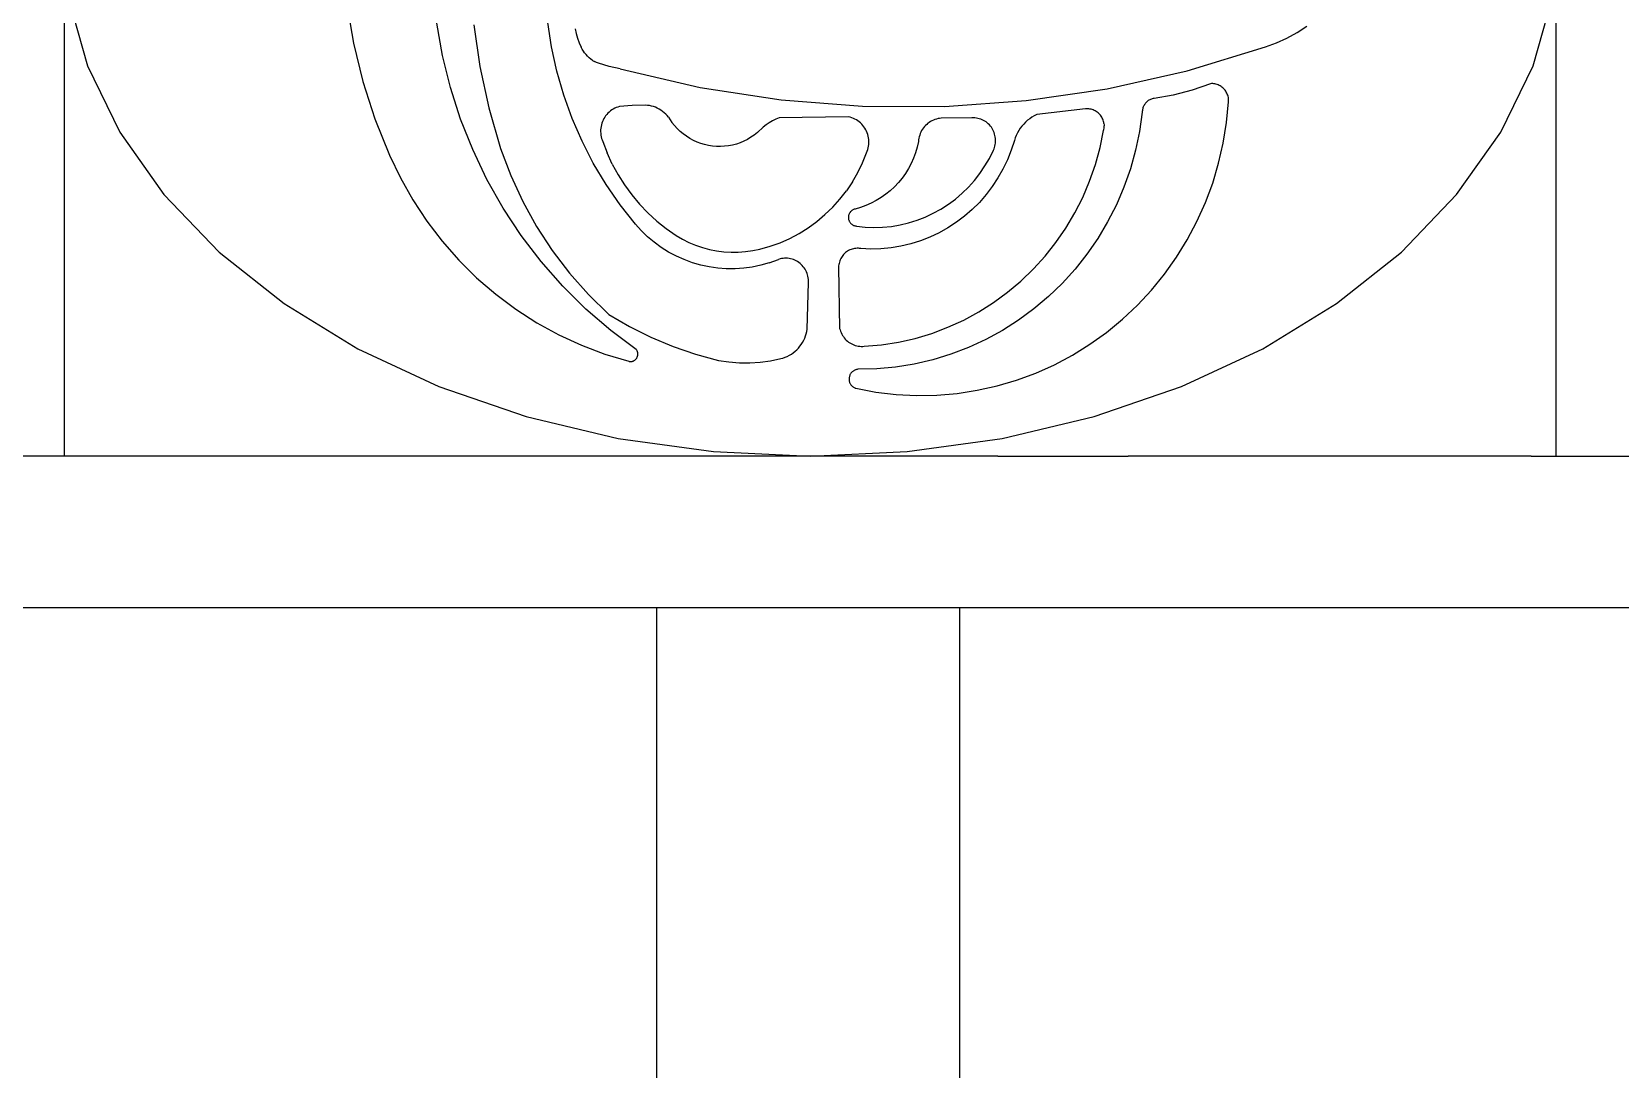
# Model space of a CAD drawing. Extents: x 396092 to 455492, y 17293 to 132793.
# Drawn here: x 405050 to 405259.7, y 46164.8 to 46301.8 of the extents above; entities that cross this region are included whole.
import ezdxf

# ---------------------------------------------------------------- set-up
doc = ezdxf.new("R2010")
doc.units = 0
doc.header["$LTSCALE"] = 1000
doc.header["$MEASUREMENT"] = 0
doc.layers.add('MU', color=34, linetype='Continuous')

msp = doc.modelspace()

# ---------------------------------------------------------------- linework, layer by layer
at = {"layer": 'MU', "color": 37}
for p, q in [((405054.71, 46306.44), (405057.32, 46297.3)), ((405091.53, 46305.37), (405092.43, 46300.26)), ((405248.15, 46297.3), (405250.76, 46306.44)), ((405104.2, 46298.64), (405103.45, 46302.94)), ((405108.31, 46302.71), (405109.11, 46297.18)), ((405118.58, 46299.78), (405118.09, 46303.02)), ((405121.69, 46302.17), (405121.83, 46301.54)), ((405121.83, 46301.54), (405122.01, 46300.93)), ((405122.01, 46300.93), (405122.23, 46300.33)), ((405214.28, 46300.32), (405215.66, 46300.96)), ((405215.66, 46300.96), (405217, 46301.7)), ((405217, 46301.7), (405218.29, 46302.54)), ((405092.43, 46300.26), (405093.68, 46295.23)), ((405105.24, 46294.41), (405104.2, 46298.64)), ((405119.28, 46296.57), (405118.58, 46299.78)), ((405122.23, 46300.33), (405122.49, 46299.75)), ((405122.63, 46299.49), (405122.49, 46299.75)), ((405122.78, 46299.24), (405122.63, 46299.49)), ((405122.94, 46299), (405122.78, 46299.24)), ((405123.13, 46298.77), (405122.94, 46299)), ((405123.33, 46298.56), (405123.13, 46298.77)), ((405123.54, 46298.36), (405123.33, 46298.56)), ((405202.49, 46296.63), (405212.85, 46299.78)), ((405212.85, 46299.78), (405214.28, 46300.32)), ((405057.32, 46297.3), (405061.58, 46288.54)), ((405109.11, 46297.18), (405110.29, 46291.73)), ((405120.19, 46293.42), (405119.28, 46296.57)), ((405123.76, 46298.18), (405123.54, 46298.36)), ((405124, 46298.01), (405123.76, 46298.18)), ((405124, 46298.01), (405124.25, 46297.87)), ((405124.51, 46297.74), (405124.25, 46297.87)), ((405124.77, 46297.63), (405124.51, 46297.74)), ((405126.19, 46297.18), (405124.77, 46297.63)), ((405127.64, 46296.87), (405126.19, 46297.18)), ((405127.64, 46296.87), (405138.18, 46294.44)), ((405191.94, 46294.26), (405202.49, 46296.63)), ((405243.89, 46288.54), (405248.15, 46297.3)), ((405093.68, 46295.23), (405095.26, 46290.3)), ((405106.56, 46290.26), (405105.24, 46294.41)), ((405138.18, 46294.44), (405148.87, 46292.8)), ((405181.24, 46292.69), (405191.94, 46294.26)), ((405205.57, 46294.93), (405203.14, 46294.06)), ((405205.71, 46294.94), (405205.57, 46294.93)), ((405205.86, 46294.94), (405205.71, 46294.94)), ((405206.01, 46294.92), (405205.86, 46294.94)), ((405206.15, 46294.9), (405206.01, 46294.92)), ((405206.29, 46294.87), (405206.15, 46294.9)), ((405206.44, 46294.83), (405206.29, 46294.87)), ((405206.57, 46294.77), (405206.44, 46294.83)), ((405206.71, 46294.71), (405206.57, 46294.77)), ((405206.84, 46294.64), (405206.71, 46294.71)), ((405206.96, 46294.57), (405206.84, 46294.64)), ((405207.08, 46294.48), (405206.96, 46294.57)), ((405207.2, 46294.39), (405207.08, 46294.48)), ((405207.3, 46294.29), (405207.2, 46294.39)), ((405207.4, 46294.18), (405207.3, 46294.29)), ((405207.5, 46294.06), (405207.4, 46294.18)), ((405121.3, 46290.33), (405120.19, 46293.42)), ((405148.87, 46292.8), (405159.65, 46291.96)), ((405170.46, 46291.92), (405181.24, 46292.69)), ((405196.86, 46292.18), (405196.8, 46292.07)), ((405196.93, 46292.27), (405196.86, 46292.18)), ((405197, 46292.37), (405196.93, 46292.27)), ((405197.08, 46292.46), (405197, 46292.37)), ((405197.17, 46292.54), (405197.08, 46292.46)), ((405197.26, 46292.62), (405197.17, 46292.54)), ((405197.35, 46292.69), (405197.26, 46292.62)), ((405197.45, 46292.75), (405197.35, 46292.69)), ((405197.56, 46292.81), (405197.45, 46292.75)), ((405197.67, 46292.85), (405197.56, 46292.81)), ((405197.78, 46292.9), (405197.67, 46292.85)), ((405197.89, 46292.93), (405197.78, 46292.9)), ((405198, 46292.96), (405197.89, 46292.93)), ((405198.12, 46292.98), (405198, 46292.96)), ((405200.66, 46293.41), (405198.12, 46292.98)), ((405203.14, 46294.06), (405200.66, 46293.41)), ((405207.58, 46293.94), (405207.5, 46294.06)), ((405207.66, 46293.82), (405207.58, 46293.94)), ((405207.73, 46293.68), (405207.66, 46293.82)), ((405207.7, 46289.79), (405207.97, 46292.53)), ((405207.79, 46293.55), (405207.73, 46293.68)), ((405207.85, 46293.41), (405207.79, 46293.55)), ((405207.89, 46293.27), (405207.85, 46293.41)), ((405207.93, 46293.12), (405207.89, 46293.27)), ((405207.95, 46292.97), (405207.93, 46293.12)), ((405207.97, 46292.82), (405207.95, 46292.97)), ((405207.97, 46292.68), (405207.97, 46292.82)), ((405207.97, 46292.53), (405207.97, 46292.68)), ((405095.26, 46290.3), (405097.17, 46285.49)), ((405108.17, 46286.22), (405106.56, 46290.26)), ((405110.29, 46291.73), (405111.85, 46286.37)), ((405122.6, 46287.33), (405121.3, 46290.33)), ((405125.38, 46290.12), (405125.29, 46289.92)), ((405125.48, 46290.32), (405125.38, 46290.12)), ((405125.6, 46290.51), (405125.48, 46290.32)), ((405125.72, 46290.7), (405125.6, 46290.51)), ((405125.86, 46290.87), (405125.72, 46290.7)), ((405126.01, 46291.03), (405125.86, 46290.87)), ((405126.17, 46291.19), (405126.01, 46291.03)), ((405126.35, 46291.33), (405126.17, 46291.19)), ((405126.53, 46291.46), (405126.35, 46291.33)), ((405126.71, 46291.58), (405126.53, 46291.46)), ((405126.91, 46291.68), (405126.71, 46291.58)), ((405127.11, 46291.77), (405126.91, 46291.68)), ((405127.32, 46291.85), (405127.11, 46291.77)), ((405127.53, 46291.91), (405127.32, 46291.85)), ((405129.24, 46292.05), (405127.53, 46291.91)), ((405130.96, 46292.08), (405129.24, 46292.05)), ((405131.23, 46292.06), (405130.96, 46292.08)), ((405131.5, 46292.03), (405131.23, 46292.06)), ((405131.77, 46291.97), (405131.5, 46292.03)), ((405132.03, 46291.9), (405131.77, 46291.97)), ((405132.29, 46291.81), (405132.03, 46291.9)), ((405132.54, 46291.7), (405132.29, 46291.81)), ((405132.78, 46291.58), (405132.54, 46291.7)), ((405133.01, 46291.43), (405132.78, 46291.58)), ((405133.24, 46291.27), (405133.01, 46291.43)), ((405133.45, 46291.1), (405133.24, 46291.27)), ((405133.65, 46290.91), (405133.45, 46291.1)), ((405133.83, 46290.71), (405133.65, 46290.91)), ((405134, 46290.49), (405133.83, 46290.71)), ((405134, 46290.49), (405134.47, 46289.82)), ((405147.73, 46290.02), (405147.31, 46289.77)), ((405148.17, 46290.24), (405147.73, 46290.02)), ((405148.62, 46290.44), (405148.17, 46290.24)), ((405157.8, 46290.54), (405148.62, 46290.44)), ((405158.01, 46290.49), (405157.8, 46290.54)), ((405158.23, 46290.42), (405158.01, 46290.49)), ((405158.43, 46290.34), (405158.23, 46290.42)), ((405158.63, 46290.24), (405158.43, 46290.34)), ((405158.83, 46290.14), (405158.63, 46290.24)), ((405159.02, 46290.02), (405158.83, 46290.14)), ((405159.2, 46289.88), (405159.02, 46290.02)), ((405159.65, 46291.96), (405170.46, 46291.92)), ((405168.8, 46290.04), (405168.61, 46289.94)), ((405168.99, 46290.12), (405168.8, 46290.04)), ((405169.19, 46290.2), (405168.99, 46290.12)), ((405169.39, 46290.26), (405169.19, 46290.2)), ((405169.6, 46290.31), (405169.39, 46290.26)), ((405169.81, 46290.34), (405169.6, 46290.31)), ((405170.02, 46290.36), (405169.81, 46290.34)), ((405174.08, 46290.4), (405170.02, 46290.36)), ((405174.28, 46290.4), (405174.08, 46290.4)), ((405174.47, 46290.4), (405174.28, 46290.4)), ((405174.67, 46290.37), (405174.47, 46290.4)), ((405174.86, 46290.34), (405174.67, 46290.37)), ((405175.05, 46290.29), (405174.86, 46290.34)), ((405175.24, 46290.23), (405175.05, 46290.29)), ((405175.42, 46290.16), (405175.24, 46290.23)), ((405175.6, 46290.07), (405175.42, 46290.16)), ((405175.77, 46289.98), (405175.6, 46290.07)), ((405181.42, 46290.09), (405181.16, 46289.85)), ((405181.7, 46290.3), (405181.42, 46290.09)), ((405182, 46290.5), (405181.7, 46290.3)), ((405182.31, 46290.68), (405182, 46290.5)), ((405182.63, 46290.84), (405182.31, 46290.68)), ((405189.07, 46291.6), (405182.63, 46290.84)), ((405189.21, 46291.61), (405189.07, 46291.6)), ((405189.36, 46291.61), (405189.21, 46291.61)), ((405189.51, 46291.6), (405189.36, 46291.61)), ((405189.66, 46291.58), (405189.51, 46291.6)), ((405189.8, 46291.55), (405189.66, 46291.58)), ((405189.95, 46291.51), (405189.8, 46291.55)), ((405190.09, 46291.46), (405189.95, 46291.51)), ((405190.23, 46291.4), (405190.09, 46291.46)), ((405190.36, 46291.33), (405190.23, 46291.4)), ((405190.49, 46291.26), (405190.36, 46291.33)), ((405190.61, 46291.17), (405190.49, 46291.26)), ((405190.73, 46291.08), (405190.61, 46291.17)), ((405190.84, 46290.98), (405190.73, 46291.08)), ((405190.94, 46290.87), (405190.84, 46290.98)), ((405191.04, 46290.76), (405190.94, 46290.87)), ((405191.13, 46290.63), (405191.04, 46290.76)), ((405191.21, 46290.51), (405191.13, 46290.63)), ((405191.28, 46290.37), (405191.21, 46290.51)), ((405191.35, 46290.24), (405191.28, 46290.37)), ((405191.4, 46290.1), (405191.35, 46290.24)), ((405191.45, 46289.95), (405191.4, 46290.1)), ((405196.56, 46291.15), (405196.2, 46288.63)), ((405196.57, 46291.27), (405196.56, 46291.15)), ((405196.58, 46291.39), (405196.57, 46291.27)), ((405196.59, 46291.51), (405196.58, 46291.39)), ((405196.62, 46291.63), (405196.59, 46291.51)), ((405196.65, 46291.74), (405196.62, 46291.63)), ((405196.69, 46291.86), (405196.65, 46291.74)), ((405196.74, 46291.97), (405196.69, 46291.86)), ((405196.8, 46292.07), (405196.74, 46291.97)), ((405061.58, 46288.54), (405067.41, 46280.29)), ((405125.06, 46288.82), (405125.05, 46288.6)), ((405125.05, 46288.6), (405125.07, 46288.37)), ((405125.07, 46289.05), (405125.06, 46288.82)), ((405125.11, 46289.27), (405125.07, 46289.05)), ((405125.07, 46288.37), (405125.09, 46288.15)), ((405125.09, 46288.15), (405125.13, 46287.93)), ((405125.15, 46289.49), (405125.11, 46289.27)), ((405125.13, 46287.93), (405125.19, 46287.71)), ((405125.21, 46289.71), (405125.15, 46289.49)), ((405125.29, 46289.92), (405125.21, 46289.71)), ((405134.8, 46289.4), (405134.47, 46289.82)), ((405135.16, 46289.01), (405134.8, 46289.4)), ((405135.54, 46288.63), (405135.16, 46289.01)), ((405135.95, 46288.29), (405135.54, 46288.63)), ((405136.38, 46287.98), (405135.95, 46288.29)), ((405136.83, 46287.69), (405136.38, 46287.98)), ((405145.34, 46288.15), (405144.9, 46287.85)), ((405145.76, 46288.48), (405145.34, 46288.15)), ((405145.76, 46288.48), (405146.52, 46289.18)), ((405146.91, 46289.48), (405146.52, 46289.18)), ((405147.31, 46289.77), (405146.91, 46289.48)), ((405159.37, 46289.74), (405159.2, 46289.88)), ((405159.53, 46289.58), (405159.37, 46289.74)), ((405159.68, 46289.41), (405159.53, 46289.58)), ((405159.81, 46289.23), (405159.68, 46289.41)), ((405159.94, 46289.05), (405159.81, 46289.23)), ((405160.06, 46288.85), (405159.94, 46289.05)), ((405160.16, 46288.65), (405160.06, 46288.85)), ((405160.24, 46288.44), (405160.16, 46288.65)), ((405160.32, 46288.23), (405160.24, 46288.44)), ((405160.38, 46288.01), (405160.32, 46288.23)), ((405160.42, 46287.79), (405160.38, 46288.01)), ((405167.12, 46287.93), (405167.07, 46287.72)), ((405167.18, 46288.14), (405167.12, 46287.93)), ((405167.25, 46288.34), (405167.18, 46288.14)), ((405167.33, 46288.54), (405167.25, 46288.34)), ((405167.43, 46288.73), (405167.33, 46288.54)), ((405167.54, 46288.91), (405167.43, 46288.73)), ((405167.67, 46289.09), (405167.54, 46288.91)), ((405167.8, 46289.26), (405167.67, 46289.09)), ((405167.94, 46289.41), (405167.8, 46289.26)), ((405168.1, 46289.56), (405167.94, 46289.41)), ((405168.26, 46289.7), (405168.1, 46289.56)), ((405168.43, 46289.82), (405168.26, 46289.7)), ((405168.61, 46289.94), (405168.43, 46289.82)), ((405175.94, 46289.87), (405175.77, 46289.98)), ((405176.09, 46289.75), (405175.94, 46289.87)), ((405176.24, 46289.62), (405176.09, 46289.75)), ((405176.38, 46289.48), (405176.24, 46289.62)), ((405176.51, 46289.33), (405176.38, 46289.48)), ((405176.64, 46289.17), (405176.51, 46289.33)), ((405176.75, 46289.01), (405176.64, 46289.17)), ((405176.84, 46288.83), (405176.75, 46289.01)), ((405176.93, 46288.65), (405176.84, 46288.83)), ((405177.01, 46288.47), (405176.93, 46288.65)), ((405177.07, 46288.28), (405177.01, 46288.47)), ((405177.12, 46288.09), (405177.07, 46288.28)), ((405177.16, 46287.89), (405177.12, 46288.09)), ((405177.19, 46287.69), (405177.16, 46287.89)), ((405179.93, 46288.1), (405179.79, 46287.77)), ((405180.08, 46288.43), (405179.93, 46288.1)), ((405180.26, 46288.74), (405180.08, 46288.43)), ((405180.46, 46289.04), (405180.26, 46288.74)), ((405180.67, 46289.32), (405180.46, 46289.04)), ((405180.91, 46289.6), (405180.67, 46289.32)), ((405181.16, 46289.85), (405180.91, 46289.6)), ((405190.99, 46286.48), (405191.46, 46288.75)), ((405191.48, 46289.8), (405191.45, 46289.95)), ((405191.46, 46288.75), (405191.49, 46288.9)), ((405191.51, 46289.66), (405191.48, 46289.8)), ((405191.49, 46288.9), (405191.52, 46289.05)), ((405191.51, 46289.66), (405191.53, 46289.5)), ((405191.52, 46289.05), (405191.53, 46289.2)), ((405191.53, 46289.5), (405191.53, 46289.35)), ((405191.53, 46289.2), (405191.53, 46289.35)), ((405196.2, 46288.63), (405195.68, 46286.14)), ((405207.26, 46287.09), (405207.7, 46289.79)), ((405238.06, 46280.29), (405243.89, 46288.54)), ((405110.04, 46282.29), (405108.17, 46286.22)), ((405111.85, 46286.37), (405113.18, 46282.82)), ((405124.09, 46284.42), (405122.6, 46287.33)), ((405125.19, 46287.71), (405125.26, 46287.5)), ((405125.26, 46287.5), (405125.34, 46287.29)), ((405125.34, 46287.29), (405125.92, 46285.79)), ((405126.59, 46284.32), (405125.92, 46285.79)), ((405137.3, 46287.44), (405136.83, 46287.69)), ((405137.79, 46287.22), (405137.3, 46287.44)), ((405138.28, 46287.03), (405137.79, 46287.22)), ((405138.79, 46286.88), (405138.28, 46287.03)), ((405139.31, 46286.76), (405138.79, 46286.88)), ((405139.83, 46286.68), (405139.31, 46286.76)), ((405140.36, 46286.64), (405139.83, 46286.68)), ((405140.89, 46286.63), (405140.36, 46286.64)), ((405141.42, 46286.66), (405140.89, 46286.63)), ((405141.94, 46286.73), (405141.42, 46286.66)), ((405142.46, 46286.83), (405141.94, 46286.73)), ((405142.98, 46286.96), (405142.46, 46286.83)), ((405143.48, 46287.14), (405142.98, 46286.96)), ((405143.97, 46287.34), (405143.48, 46287.14)), ((405144.44, 46287.58), (405143.97, 46287.34)), ((405144.9, 46287.85), (405144.44, 46287.58)), ((405159.63, 46284.47), (405160.17, 46285.79)), ((405160.17, 46285.79), (405160.26, 46286)), ((405160.26, 46286), (405160.33, 46286.22)), ((405160.33, 46286.22), (405160.39, 46286.44)), ((405160.39, 46286.44), (405160.43, 46286.66)), ((405160.45, 46287.56), (405160.42, 46287.79)), ((405160.43, 46286.66), (405160.46, 46286.88)), ((405160.47, 46287.34), (405160.45, 46287.56)), ((405160.46, 46286.88), (405160.47, 46287.11)), ((405160.47, 46287.11), (405160.47, 46287.34)), ((405166.63, 46285.81), (405166.37, 46285.09)), ((405166.85, 46286.54), (405166.63, 46285.81)), ((405167.02, 46287.29), (405166.85, 46286.54)), ((405167.04, 46287.51), (405167.02, 46287.29)), ((405167.07, 46287.72), (405167.04, 46287.51)), ((405176.4, 46285.07), (405176.92, 46286.13)), ((405176.92, 46286.13), (405177, 46286.31)), ((405177, 46286.31), (405177.07, 46286.5)), ((405177.07, 46286.5), (405177.12, 46286.7)), ((405177.12, 46286.7), (405177.16, 46286.89)), ((405177.16, 46286.89), (405177.18, 46287.09)), ((405177.18, 46287.09), (405177.2, 46287.29)), ((405177.2, 46287.49), (405177.19, 46287.69)), ((405177.2, 46287.29), (405177.2, 46287.49)), ((405179.26, 46286.14), (405178.76, 46284.88)), ((405179.68, 46287.43), (405179.26, 46286.14)), ((405179.79, 46287.77), (405179.68, 46287.43)), ((405190.37, 46284.24), (405190.99, 46286.48)), ((405195.68, 46286.14), (405194.99, 46283.68)), ((405206.64, 46284.42), (405207.26, 46287.09)), ((405097.17, 46285.49), (405098.62, 46282.48)), ((405125.77, 46281.62), (405124.09, 46284.42)), ((405126.59, 46284.32), (405127.36, 46282.91)), ((405159.01, 46283.2), (405159.63, 46284.47)), ((405165.69, 46283.72), (405165.29, 46283.07)), ((405166.05, 46284.4), (405165.69, 46283.72)), ((405166.37, 46285.09), (405166.05, 46284.4)), ((405175.14, 46283.08), (405175.8, 46284.06)), ((405175.8, 46284.06), (405176.4, 46285.07)), ((405178.76, 46284.88), (405178.17, 46283.66)), ((405189.61, 46282.05), (405190.37, 46284.24)), ((405205.86, 46281.79), (405206.64, 46284.42)), ((405098.62, 46282.48), (405100.27, 46279.57)), ((405112.18, 46278.51), (405110.04, 46282.29)), ((405113.18, 46282.82), (405114.77, 46279.38)), ((405127.62, 46278.93), (405125.77, 46281.62)), ((405127.36, 46282.91), (405128.22, 46281.55)), ((405158.3, 46281.97), (405157.5, 46280.79)), ((405158.3, 46281.97), (405159.01, 46283.2)), ((405164.37, 46281.87), (405163.85, 46281.31)), ((405164.85, 46282.45), (405164.37, 46281.87)), ((405165.29, 46283.07), (405164.85, 46282.45)), ((405173.64, 46281.28), (405174.42, 46282.16)), ((405174.42, 46282.16), (405175.14, 46283.08)), ((405177.51, 46282.48), (405176.76, 46281.35)), ((405178.17, 46283.66), (405177.51, 46282.48)), ((405188.7, 46279.92), (405189.61, 46282.05)), ((405194.99, 46283.68), (405194.15, 46281.28)), ((405204.9, 46279.23), (405205.86, 46281.79)), ((405067.41, 46280.29), (405074.68, 46272.7)), ((405100.27, 46279.57), (405102.1, 46276.79)), ((405128.22, 46281.55), (405129.17, 46280.26)), ((405129.17, 46280.26), (405130.19, 46279.03)), ((405155.69, 46278.62), (405156.63, 46279.67)), ((405156.63, 46279.67), (405157.5, 46280.79)), ((405162.09, 46279.88), (405161.44, 46279.49)), ((405162.7, 46280.32), (405162.09, 46279.88)), ((405163.29, 46280.8), (405162.7, 46280.32)), ((405163.85, 46281.31), (405163.29, 46280.8)), ((405170.97, 46279), (405171.91, 46279.7)), ((405171.91, 46279.7), (405172.8, 46280.46)), ((405172.8, 46280.46), (405173.64, 46281.28)), ((405175.95, 46280.28), (405175.06, 46279.26)), ((405176.76, 46281.35), (405175.95, 46280.28)), ((405187.65, 46277.86), (405188.7, 46279.92)), ((405194.15, 46281.28), (405193.14, 46278.95)), ((405230.79, 46272.7), (405238.06, 46280.29)), ((405114.57, 46274.89), (405112.18, 46278.51)), ((405114.77, 46279.38), (405116.6, 46276.07)), ((405129.64, 46276.38), (405127.62, 46278.93)), ((405130.19, 46279.03), (405131.3, 46277.87)), ((405131.3, 46277.87), (405132.48, 46276.79)), ((405153.59, 46276.73), (405154.67, 46277.64)), ((405154.67, 46277.64), (405155.69, 46278.62)), ((405157.78, 46277.45), (405157.77, 46277.37)), ((405157.8, 46277.52), (405157.78, 46277.45)), ((405157.82, 46277.59), (405157.8, 46277.52)), ((405157.84, 46277.67), (405157.82, 46277.59)), ((405157.87, 46277.74), (405157.84, 46277.67)), ((405157.9, 46277.81), (405157.87, 46277.74)), ((405157.94, 46277.87), (405157.9, 46277.81)), ((405157.98, 46277.93), (405157.94, 46277.87)), ((405158.02, 46277.99), (405157.98, 46277.93)), ((405158.07, 46278.05), (405158.02, 46277.99)), ((405158.13, 46278.1), (405158.07, 46278.05)), ((405158.18, 46278.15), (405158.13, 46278.1)), ((405158.24, 46278.2), (405158.18, 46278.15)), ((405158.31, 46278.24), (405158.24, 46278.2)), ((405158.37, 46278.28), (405158.31, 46278.24)), ((405158.44, 46278.31), (405158.37, 46278.28)), ((405158.51, 46278.34), (405158.44, 46278.31)), ((405158.58, 46278.36), (405158.51, 46278.34)), ((405158.65, 46278.38), (405158.58, 46278.36)), ((405159.37, 46278.59), (405158.65, 46278.38)), ((405160.08, 46278.84), (405159.37, 46278.59)), ((405160.77, 46279.14), (405160.08, 46278.84)), ((405161.44, 46279.49), (405160.77, 46279.14)), ((405167.92, 46277.31), (405168.97, 46277.81)), ((405168.97, 46277.81), (405169.99, 46278.37)), ((405169.99, 46278.37), (405170.97, 46279)), ((405173.1, 46277.43), (405172.03, 46276.62)), ((405174.11, 46278.31), (405173.1, 46277.43)), ((405175.06, 46279.26), (405174.11, 46278.31)), ((405186.47, 46275.87), (405187.65, 46277.86)), ((405193.14, 46278.95), (405191.99, 46276.68)), ((405203.78, 46276.73), (405204.9, 46279.23)), ((405102.1, 46276.79), (405104.13, 46274.14)), ((405116.6, 46276.07), (405118.67, 46272.9)), ((405130.42, 46275.52), (405129.64, 46276.38)), ((405131.25, 46274.72), (405130.42, 46275.52)), ((405132.48, 46276.79), (405133.72, 46275.79)), ((405133.72, 46275.79), (405135.03, 46274.88)), ((405151.26, 46275.16), (405152.45, 46275.91)), ((405152.45, 46275.91), (405153.59, 46276.73)), ((405157.77, 46277.37), (405157.77, 46277.3)), ((405157.77, 46277.3), (405157.77, 46277.22)), ((405157.77, 46277.22), (405157.77, 46277.14)), ((405157.77, 46277.14), (405157.79, 46277.07)), ((405157.79, 46277.07), (405157.8, 46276.99)), ((405157.8, 46276.99), (405157.82, 46276.92)), ((405157.82, 46276.92), (405157.85, 46276.85)), ((405157.85, 46276.85), (405157.88, 46276.78)), ((405157.88, 46276.78), (405157.91, 46276.71)), ((405157.91, 46276.71), (405157.95, 46276.65)), ((405157.95, 46276.65), (405157.99, 46276.58)), ((405157.99, 46276.58), (405158.04, 46276.53)), ((405158.04, 46276.53), (405158.09, 46276.47)), ((405158.09, 46276.47), (405158.14, 46276.42)), ((405158.14, 46276.42), (405158.2, 46276.37)), ((405158.2, 46276.37), (405158.26, 46276.32)), ((405158.26, 46276.32), (405158.32, 46276.28)), ((405158.32, 46276.28), (405158.39, 46276.25)), ((405158.39, 46276.25), (405158.45, 46276.22)), ((405158.45, 46276.22), (405158.52, 46276.19)), ((405158.52, 46276.19), (405158.6, 46276.17)), ((405158.6, 46276.17), (405158.67, 46276.15)), ((405158.67, 46276.15), (405158.74, 46276.14)), ((405158.74, 46276.14), (405158.82, 46276.13)), ((405158.82, 46276.13), (405159.97, 46276)), ((405159.97, 46276), (405161.13, 46275.95)), ((405161.13, 46275.95), (405162.29, 46275.98)), ((405162.29, 46275.98), (405163.44, 46276.09)), ((405163.44, 46276.09), (405164.59, 46276.28)), ((405164.59, 46276.28), (405165.72, 46276.55)), ((405165.72, 46276.55), (405166.83, 46276.89)), ((405166.83, 46276.89), (405167.92, 46277.31)), ((405170.9, 46275.89), (405169.74, 46275.23)), ((405172.03, 46276.62), (405170.9, 46275.89)), ((405185.17, 46273.97), (405186.47, 46275.87)), ((405191.99, 46276.68), (405190.7, 46274.5)), ((405202.5, 46274.32), (405203.78, 46276.73)), ((405104.13, 46274.14), (405106.32, 46271.64)), ((405117.2, 46271.45), (405114.57, 46274.89)), ((405132.13, 46273.98), (405131.25, 46274.72)), ((405133.06, 46273.3), (405132.13, 46273.98)), ((405134.03, 46272.69), (405133.06, 46273.3)), ((405135.03, 46274.88), (405135.86, 46274.4)), ((405135.86, 46274.4), (405136.72, 46273.97)), ((405136.72, 46273.97), (405137.6, 46273.6)), ((405137.6, 46273.6), (405138.51, 46273.29)), ((405138.51, 46273.29), (405139.44, 46273.04)), ((405146.07, 46273.08), (405147.42, 46273.46)), ((405147.42, 46273.46), (405148.74, 46273.93)), ((405148.74, 46273.93), (405150.02, 46274.5)), ((405150.02, 46274.5), (405151.26, 46275.16)), ((405163.4, 46273.25), (405162.07, 46273.13)), ((405164.71, 46273.47), (405163.4, 46273.25)), ((405166.01, 46273.78), (405164.71, 46273.47)), ((405167.28, 46274.18), (405166.01, 46273.78)), ((405168.53, 46274.66), (405167.28, 46274.18)), ((405169.74, 46275.23), (405168.53, 46274.66)), ((405183.74, 46272.16), (405185.17, 46273.97)), ((405190.7, 46274.5), (405189.26, 46272.42)), ((405201.07, 46272), (405202.5, 46274.32)), ((405074.68, 46272.7), (405083.26, 46265.88)), ((405106.32, 46271.64), (405108.68, 46269.3)), ((405120.05, 46268.2), (405117.2, 46271.45)), ((405118.67, 46272.9), (405120.96, 46269.9)), ((405135.05, 46272.15), (405134.03, 46272.69)), ((405136.09, 46271.69), (405135.05, 46272.15)), ((405137.17, 46271.29), (405136.09, 46271.69)), ((405138.27, 46270.97), (405137.17, 46271.29)), ((405139.44, 46273.04), (405140.37, 46272.86)), ((405140.37, 46272.86), (405141.32, 46272.73)), ((405141.32, 46272.73), (405142.28, 46272.67)), ((405142.28, 46272.67), (405143.23, 46272.68)), ((405143.23, 46272.68), (405144.19, 46272.75)), ((405144.19, 46272.75), (405145.13, 46272.88)), ((405145.13, 46272.88), (405146.07, 46273.08)), ((405147.29, 46271.27), (405146.19, 46270.96)), ((405147.29, 46271.27), (405148.55, 46271.73)), ((405148.74, 46271.79), (405148.55, 46271.73)), ((405148.94, 46271.83), (405148.74, 46271.79)), ((405149.14, 46271.86), (405148.94, 46271.83)), ((405149.34, 46271.88), (405149.14, 46271.86)), ((405149.54, 46271.88), (405149.34, 46271.88)), ((405149.74, 46271.87), (405149.54, 46271.88)), ((405149.94, 46271.84), (405149.74, 46271.87)), ((405150.13, 46271.81), (405149.94, 46271.84)), ((405150.33, 46271.76), (405150.13, 46271.81)), ((405150.52, 46271.69), (405150.33, 46271.76)), ((405150.7, 46271.62), (405150.52, 46271.69)), ((405150.88, 46271.53), (405150.7, 46271.62)), ((405151.06, 46271.43), (405150.88, 46271.53)), ((405151.23, 46271.31), (405151.06, 46271.43)), ((405151.39, 46271.19), (405151.23, 46271.31)), ((405151.54, 46271.06), (405151.39, 46271.19)), ((405156.53, 46271.2), (405156.49, 46271.04)), ((405156.57, 46271.37), (405156.53, 46271.2)), ((405156.62, 46271.53), (405156.57, 46271.37)), ((405156.68, 46271.68), (405156.62, 46271.53)), ((405156.76, 46271.84), (405156.68, 46271.68)), ((405156.84, 46271.98), (405156.76, 46271.84)), ((405156.93, 46272.12), (405156.84, 46271.98)), ((405157.03, 46272.26), (405156.93, 46272.12)), ((405157.14, 46272.39), (405157.03, 46272.26)), ((405157.26, 46272.51), (405157.14, 46272.39)), ((405157.39, 46272.62), (405157.26, 46272.51)), ((405157.52, 46272.72), (405157.39, 46272.62)), ((405157.66, 46272.81), (405157.52, 46272.72)), ((405157.8, 46272.9), (405157.66, 46272.81)), ((405157.95, 46272.97), (405157.8, 46272.9)), ((405158.11, 46273.03), (405157.95, 46272.97)), ((405158.26, 46273.09), (405158.11, 46273.03)), ((405158.42, 46273.13), (405158.26, 46273.09)), ((405158.59, 46273.16), (405158.42, 46273.13)), ((405158.75, 46273.18), (405158.59, 46273.16)), ((405158.92, 46273.19), (405158.75, 46273.18)), ((405159.08, 46273.19), (405158.92, 46273.19)), ((405159.25, 46273.18), (405159.08, 46273.19)), ((405159.41, 46273.15), (405159.25, 46273.18)), ((405160.74, 46273.09), (405159.41, 46273.15)), ((405162.07, 46273.13), (405160.74, 46273.09)), ((405182.19, 46270.46), (405183.74, 46272.16)), ((405189.26, 46272.42), (405187.69, 46270.43)), ((405199.49, 46269.77), (405201.07, 46272)), ((405222.21, 46265.88), (405230.79, 46272.7)), ((405108.68, 46269.3), (405111.2, 46267.13)), ((405120.96, 46269.9), (405123.46, 46267.08)), ((405139.38, 46270.73), (405138.27, 46270.97)), ((405140.51, 46270.57), (405139.38, 46270.73)), ((405141.65, 46270.49), (405140.51, 46270.57)), ((405142.8, 46270.49), (405141.65, 46270.49)), ((405143.94, 46270.57), (405142.8, 46270.49)), ((405145.07, 46270.72), (405143.94, 46270.57)), ((405146.19, 46270.96), (405145.07, 46270.72)), ((405151.68, 46270.91), (405151.54, 46271.06)), ((405151.81, 46270.76), (405151.68, 46270.91)), ((405151.94, 46270.6), (405151.81, 46270.76)), ((405152.05, 46270.43), (405151.94, 46270.6)), ((405152.15, 46270.25), (405152.05, 46270.43)), ((405152.24, 46270.07), (405152.15, 46270.25)), ((405152.32, 46269.88), (405152.24, 46270.07)), ((405152.38, 46269.69), (405152.32, 46269.88)), ((405152.43, 46269.49), (405152.38, 46269.69)), ((405152.47, 46269.29), (405152.43, 46269.49)), ((405152.5, 46269.09), (405152.47, 46269.29)), ((405152.51, 46268.88), (405152.5, 46269.09)), ((405156.47, 46270.87), (405156.46, 46270.7)), ((405156.46, 46270.7), (405156.61, 46262.62)), ((405156.49, 46271.04), (405156.47, 46270.87)), ((405180.54, 46268.86), (405182.19, 46270.46)), ((405187.69, 46270.43), (405186, 46268.56)), ((405197.77, 46267.66), (405199.49, 46269.77)), ((405111.2, 46267.13), (405113.85, 46265.15)), ((405123.12, 46265.17), (405120.05, 46268.2)), ((405123.46, 46267.08), (405126.16, 46264.46)), ((405152.33, 46262.52), (405152.51, 46268.68)), ((405152.51, 46268.68), (405152.51, 46268.88)), ((405176.93, 46266.03), (405178.78, 46267.38)), ((405178.78, 46267.38), (405180.54, 46268.86)), ((405186, 46268.56), (405184.18, 46266.81)), ((405195.92, 46265.68), (405197.77, 46267.66)), ((405083.26, 46265.88), (405092.99, 46259.93)), ((405113.85, 46265.15), (405116.63, 46263.36)), ((405126.39, 46262.35), (405123.12, 46265.17)), ((405175, 46264.8), (405176.93, 46266.03)), ((405182.26, 46265.18), (405180.23, 46263.69)), ((405184.18, 46266.81), (405182.26, 46265.18)), ((405193.94, 46263.82), (405195.92, 46265.68)), ((405212.48, 46259.93), (405222.21, 46265.88)), ((405116.63, 46263.36), (405119.53, 46261.77)), ((405126.16, 46264.46), (405128.88, 46262.85)), ((405128.88, 46262.85), (405131.7, 46261.44)), ((405168.78, 46261.96), (405170.91, 46262.76)), ((405170.91, 46262.76), (405172.99, 46263.71)), ((405172.99, 46263.71), (405175, 46264.8)), ((405180.23, 46263.69), (405178.12, 46262.34)), ((405191.85, 46262.09), (405193.94, 46263.82)), ((405119.53, 46261.77), (405122.53, 46260.38)), ((405129.76, 46259.84), (405126.39, 46262.35)), ((405131.7, 46261.44), (405134.61, 46260.22)), ((405151.55, 46260.5), (405151.72, 46260.77)), ((405151.72, 46260.77), (405151.87, 46261.04)), ((405151.87, 46261.04), (405152, 46261.32)), ((405152, 46261.32), (405152.11, 46261.61)), ((405152.11, 46261.61), (405152.2, 46261.91)), ((405152.2, 46261.91), (405152.27, 46262.21)), ((405152.27, 46262.21), (405152.33, 46262.52)), ((405156.61, 46262.62), (405156.66, 46262.43)), ((405156.66, 46262.43), (405156.73, 46262.24)), ((405156.73, 46262.24), (405156.8, 46262.05)), ((405156.8, 46262.05), (405156.89, 46261.87)), ((405156.89, 46261.87), (405156.99, 46261.69)), ((405156.99, 46261.69), (405157.1, 46261.53)), ((405157.1, 46261.53), (405157.22, 46261.36)), ((405157.22, 46261.36), (405157.35, 46261.21)), ((405157.35, 46261.21), (405157.49, 46261.07)), ((405157.49, 46261.07), (405157.64, 46260.94)), ((405157.64, 46260.94), (405157.8, 46260.81)), ((405157.8, 46260.81), (405157.96, 46260.7)), ((405157.96, 46260.7), (405158.13, 46260.6)), ((405162.12, 46260.45), (405164.37, 46260.8)), ((405164.37, 46260.8), (405166.59, 46261.3)), ((405166.59, 46261.3), (405168.78, 46261.96)), ((405175.91, 46261.14), (405173.64, 46260.09)), ((405178.12, 46262.34), (405175.91, 46261.14)), ((405189.65, 46260.52), (405191.85, 46262.09)), ((405092.99, 46259.93), (405103.71, 46254.93)), ((405122.53, 46260.38), (405125.61, 46259.22)), ((405125.61, 46259.22), (405128.77, 46258.27)), ((405129.65, 46258.49), (405129.7, 46258.53)), ((405129.7, 46258.53), (405129.74, 46258.58)), ((405129.74, 46258.58), (405129.78, 46258.63)), ((405129.8, 46259.78), (405129.76, 46259.84)), ((405129.78, 46258.63), (405129.82, 46258.69)), ((405129.83, 46259.73), (405129.8, 46259.78)), ((405129.82, 46258.69), (405129.85, 46258.74)), ((405129.86, 46259.67), (405129.83, 46259.73)), ((405129.85, 46258.74), (405129.88, 46258.8)), ((405129.89, 46259.61), (405129.86, 46259.67)), ((405129.88, 46258.8), (405129.9, 46258.86)), ((405129.91, 46259.55), (405129.89, 46259.61)), ((405129.9, 46258.86), (405129.92, 46258.92)), ((405129.93, 46259.49), (405129.91, 46259.55)), ((405129.92, 46258.92), (405129.94, 46258.98)), ((405129.95, 46259.43), (405129.93, 46259.49)), ((405129.94, 46258.98), (405129.96, 46259.04)), ((405129.96, 46259.37), (405129.95, 46259.43)), ((405129.97, 46259.3), (405129.96, 46259.37)), ((405129.96, 46259.11), (405129.97, 46259.17)), ((405129.96, 46259.04), (405129.96, 46259.11)), ((405129.97, 46259.24), (405129.97, 46259.3)), ((405129.97, 46259.17), (405129.97, 46259.24)), ((405134.61, 46260.22), (405137.59, 46259.19)), ((405137.59, 46259.19), (405140.63, 46258.37)), ((405147.49, 46258.35), (405148.84, 46258.62)), ((405148.84, 46258.62), (405149.13, 46258.7)), ((405149.13, 46258.7), (405149.42, 46258.8)), ((405149.42, 46258.8), (405149.7, 46258.92)), ((405149.7, 46258.92), (405149.98, 46259.06)), ((405149.98, 46259.06), (405150.24, 46259.22)), ((405150.24, 46259.22), (405150.49, 46259.39)), ((405150.49, 46259.39), (405150.73, 46259.59)), ((405150.73, 46259.59), (405150.96, 46259.79)), ((405150.96, 46259.79), (405151.17, 46260.02)), ((405151.17, 46260.02), (405151.37, 46260.25)), ((405151.37, 46260.25), (405151.55, 46260.5)), ((405158.13, 46260.6), (405158.31, 46260.51)), ((405158.31, 46260.51), (405158.49, 46260.43)), ((405158.49, 46260.43), (405158.68, 46260.37)), ((405158.68, 46260.37), (405158.87, 46260.32)), ((405158.87, 46260.32), (405159.07, 46260.28)), ((405159.07, 46260.28), (405159.26, 46260.25)), ((405159.26, 46260.25), (405159.46, 46260.24)), ((405159.46, 46260.24), (405159.66, 46260.24)), ((405159.66, 46260.24), (405159.86, 46260.25)), ((405159.86, 46260.25), (405162.12, 46260.45)), ((405171.3, 46259.19), (405168.9, 46258.46)), ((405173.64, 46260.09), (405171.3, 46259.19)), ((405184.97, 46257.82), (405187.35, 46259.09)), ((405187.35, 46259.09), (405189.65, 46260.52)), ((405201.76, 46254.93), (405212.48, 46259.93)), ((405128.77, 46258.27), (405128.83, 46258.25)), ((405128.83, 46258.25), (405128.89, 46258.24)), ((405128.89, 46258.24), (405128.95, 46258.24)), ((405128.95, 46258.24), (405129.02, 46258.24)), ((405129.02, 46258.24), (405129.08, 46258.24)), ((405129.08, 46258.24), (405129.14, 46258.25)), ((405129.14, 46258.25), (405129.21, 46258.26)), ((405129.21, 46258.26), (405129.27, 46258.27)), ((405129.27, 46258.27), (405129.33, 46258.29)), ((405129.33, 46258.29), (405129.39, 46258.32)), ((405129.39, 46258.32), (405129.44, 46258.34)), ((405129.44, 46258.34), (405129.5, 46258.37)), ((405129.5, 46258.37), (405129.55, 46258.41)), ((405129.55, 46258.41), (405129.6, 46258.45)), ((405129.6, 46258.45), (405129.65, 46258.49)), ((405140.63, 46258.37), (405142, 46258.18)), ((405142, 46258.18), (405143.37, 46258.08)), ((405143.37, 46258.08), (405144.75, 46258.08)), ((405144.75, 46258.08), (405146.12, 46258.17)), ((405146.12, 46258.17), (405147.49, 46258.35)), ((405157.97, 46256.47), (405157.94, 46256.39)), ((405158.01, 46256.55), (405157.97, 46256.47)), ((405158.05, 46256.62), (405158.01, 46256.55)), ((405158.1, 46256.69), (405158.05, 46256.62)), ((405158.15, 46256.76), (405158.1, 46256.69)), ((405158.21, 46256.82), (405158.15, 46256.76)), ((405158.27, 46256.88), (405158.21, 46256.82)), ((405158.33, 46256.93), (405158.27, 46256.88)), ((405158.4, 46256.98), (405158.33, 46256.93)), ((405158.47, 46257.03), (405158.4, 46256.98)), ((405158.54, 46257.07), (405158.47, 46257.03)), ((405158.62, 46257.11), (405158.54, 46257.07)), ((405158.69, 46257.14), (405158.62, 46257.11)), ((405158.77, 46257.16), (405158.69, 46257.14)), ((405158.85, 46257.18), (405158.77, 46257.16)), ((405158.94, 46257.2), (405158.85, 46257.18)), ((405159.02, 46257.21), (405158.94, 46257.2)), ((405161.52, 46257.27), (405159.02, 46257.21)), ((405164, 46257.5), (405161.52, 46257.27)), ((405166.47, 46257.9), (405164, 46257.5)), ((405168.9, 46258.46), (405166.47, 46257.9)), ((405179.98, 46255.79), (405182.51, 46256.72)), ((405182.51, 46256.72), (405184.97, 46257.82)), ((405103.71, 46254.93), (405115.24, 46250.97)), ((405157.86, 46256.07), (405157.85, 46255.98)), ((405157.85, 46255.98), (405157.85, 46255.9)), ((405157.85, 46255.9), (405157.86, 46255.81)), ((405157.87, 46256.15), (405157.86, 46256.07)), ((405157.86, 46255.81), (405157.87, 46255.73)), ((405157.89, 46256.23), (405157.87, 46256.15)), ((405157.87, 46255.73), (405157.88, 46255.64)), ((405157.88, 46255.64), (405157.91, 46255.56)), ((405157.91, 46256.31), (405157.89, 46256.23)), ((405157.94, 46256.39), (405157.91, 46256.31)), ((405157.91, 46255.56), (405157.93, 46255.48)), ((405157.93, 46255.48), (405157.96, 46255.4)), ((405157.96, 46255.4), (405158, 46255.33)), ((405158, 46255.33), (405158.04, 46255.25)), ((405158.04, 46255.25), (405158.09, 46255.18)), ((405158.09, 46255.18), (405158.14, 46255.11)), ((405158.14, 46255.11), (405158.19, 46255.05)), ((405158.19, 46255.05), (405158.25, 46254.99)), ((405158.25, 46254.99), (405158.31, 46254.93)), ((405158.31, 46254.93), (405158.38, 46254.88)), ((405158.38, 46254.88), (405158.45, 46254.84)), ((405158.45, 46254.84), (405158.52, 46254.79)), ((405158.52, 46254.79), (405158.6, 46254.76)), ((405158.6, 46254.76), (405158.67, 46254.72)), ((405158.67, 46254.72), (405158.75, 46254.7)), ((405158.75, 46254.7), (405161.4, 46254.2)), ((405172.12, 46254.03), (405174.77, 46254.44)), ((405174.77, 46254.44), (405177.4, 46255.02)), ((405177.4, 46255.02), (405179.98, 46255.79)), ((405190.23, 46250.97), (405201.76, 46254.93)), ((405161.4, 46254.2), (405164.07, 46253.89)), ((405164.07, 46253.89), (405166.75, 46253.75)), ((405166.75, 46253.75), (405169.44, 46253.8)), ((405169.44, 46253.8), (405172.12, 46254.03)), ((405115.24, 46250.97), (405127.39, 46248.09)), ((405178.08, 46248.09), (405190.23, 46250.97)), ((405127.39, 46248.09), (405139.96, 46246.35)), ((405165.51, 46246.35), (405178.08, 46248.09)), ((405139.96, 46246.35), (405152.73, 46245.76)), ((405152.73, 46245.76), (405165.51, 46246.35)), ((405074.82, 46245.76), (405017.49, 46245.76)), ((405137.49, 46245.76), (405074.82, 46245.76)), ((405174.92, 46245.76), (405137.49, 46245.76)), ((405177.49, 46245.76), (405174.92, 46245.76)), ((405177.49, 46245.76), (405194.7, 46245.76)), ((405247.92, 46245.76), (405194.7, 46245.76)), ((405247.92, 46245.76), (405267.7, 46245.76)), ((405017.49, 46225.76), (405137.49, 46225.76)), ((405132.49, 45768.11), (405132.49, 46225.76)), ((405137.49, 46225.76), (405177.49, 46225.76)), ((405172.49, 45780.67), (405172.49, 46225.76)), ((405177.49, 46225.76), (405297.49, 46225.76))]:
    msp.add_line(p, q, dxfattribs=at)
for points in [[(405054.27, 46245.76), (405054.27, 46385.76)], [(405251.2, 46245.76), (405251.2, 46385.76)]]:
    msp.add_lwpolyline(points, dxfattribs=at)

doc.saveas('drawing.dxf')
